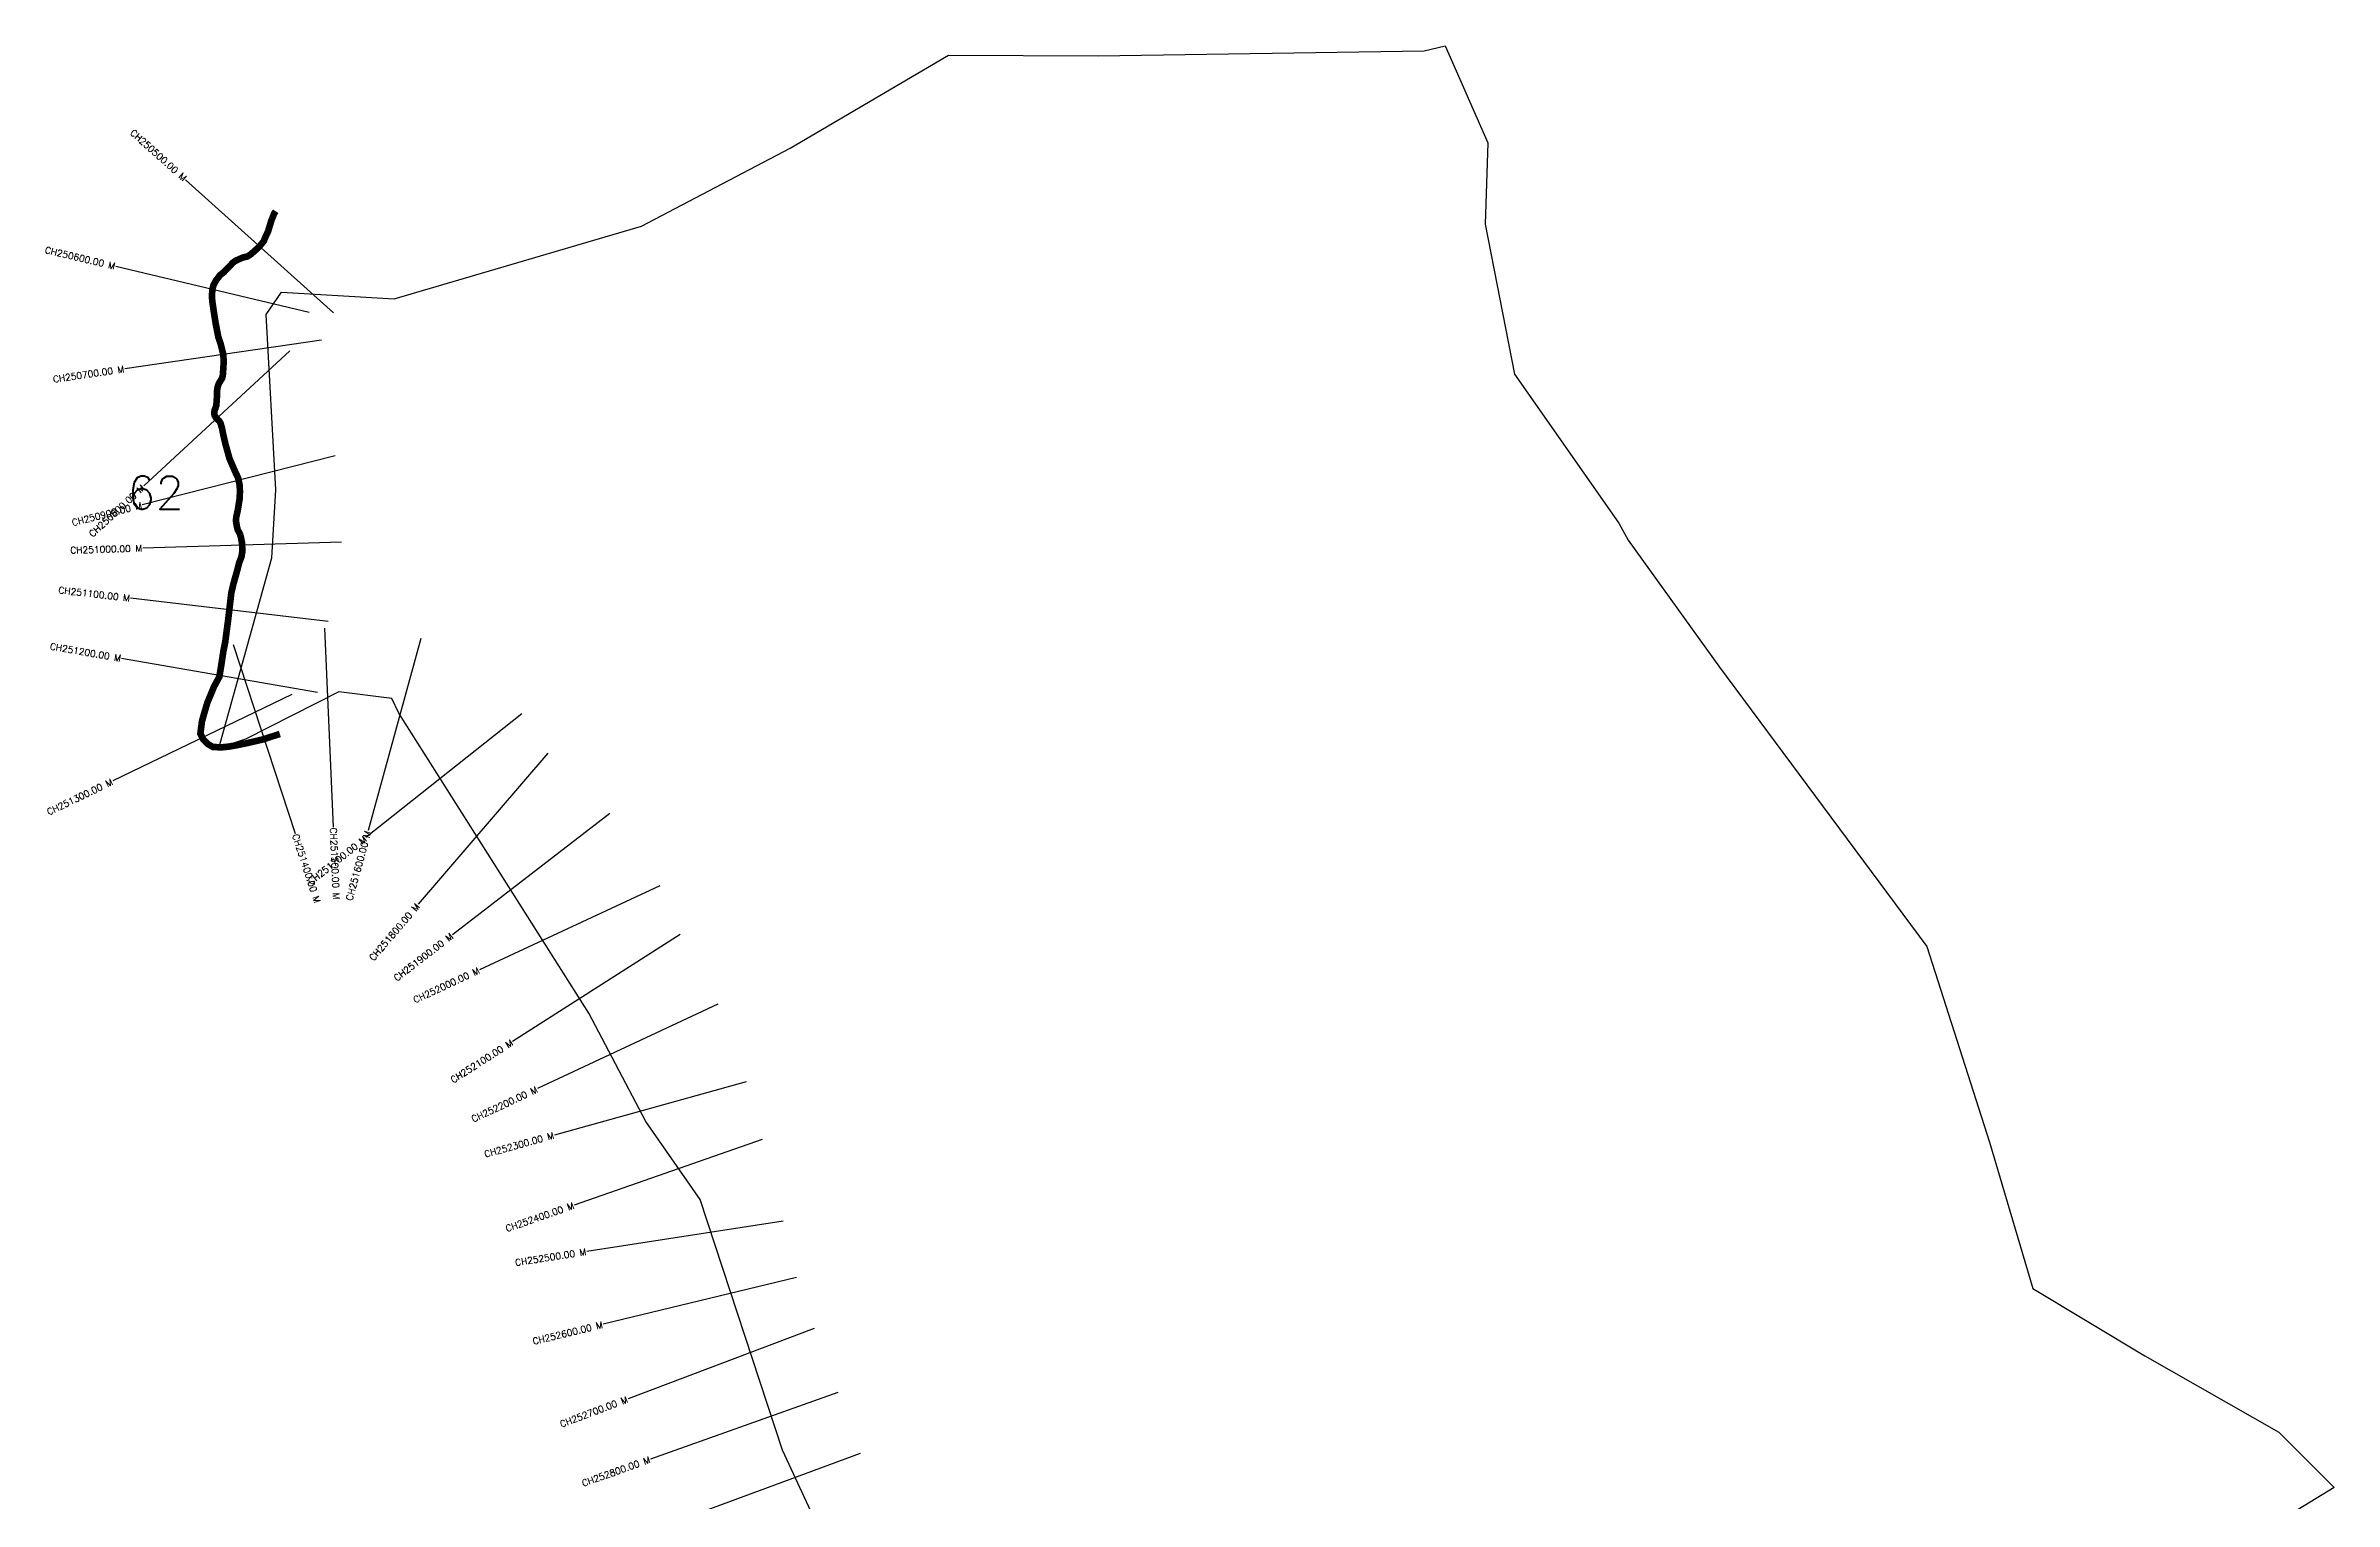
# Model space of a CAD drawing. Header units: metres. Extents: x 277431 to 280884, y 2039042 to 2043152.
# Drawn here: x 277431 to 280884, y 2040957 to 2043152 of the extents above; entities that cross this region are included whole.
import ezdxf
from ezdxf.enums import TextEntityAlignment as Align

# ---------------------------------------------------------------- set-up
doc = ezdxf.new("R2010")
doc.units = ezdxf.units.M
for name, color, linetype in [('CS', 134, 'Continuous'), ('CSMark', 6, 'Continuous'), ('UNPROTECTED', 10, 'Continuous'), ('village', 3, 'Continuous')]:
    doc.layers.add(name, color=color, linetype=linetype)
doc.styles.get("Standard").update_dxf_attribs({"font": 'simplex.shx'})

msp = doc.modelspace()

# ---------------------------------------------------------------- linework, layer by layer
at = {"color": 6, "flags": 128}
msp.add_lwpolyline([(279510.7, 2043144.9), (279542.6, 2043152.3)], dxfattribs=at)
at = {"layer": 'CS'}
for p, q in [((277865.5, 2042749.7), (277642.3, 2042950.3)), ((277828.7, 2042750), (277536.8, 2042819.5)), ((277847.4, 2042708.3), (277550.6, 2042665)), ((277799.4, 2042692), (277579.1, 2042488.4)), ((277867.7, 2042533.8), (277577, 2042459.9)), ((277877.6, 2042403.5), (277577.7, 2042394.6)), ((277857.2, 2042284), (277559.2, 2042319)), ((277852, 2042273.8), (277865, 2041974.1)), ((277714, 2042249.2), (277807.4, 2041964.1)), ((277997.3, 2042258.2), (277917.8, 2041968.9)), ((277841.3, 2042177), (277545.7, 2042228.2)), ((277802.7, 2042173.8), (277532.5, 2042043.5)), ((278149.3, 2042144.7), (277914.4, 2041958.2)), ((278188.5, 2042085.3), (277993.3, 2041857.6)), ((278282.5, 2041994.5), (278044.8, 2041811.6)), ((278357.7, 2041885.6), (278085.8, 2041758.8)), ((278388.5, 2041812), (278135.6, 2041650.6)), ((278445, 2041706.9), (278173.4, 2041579.5)), ((278487.8, 2041589.6), (278198.7, 2041509.6)), ((278512, 2041502.6), (278228.7, 2041404)), ((278544, 2041379.9), (278247.6, 2041333.9)), ((278563.9, 2041294.8), (278272.4, 2041224.1)), ((278590.4, 2041217.9), (278309.8, 2041111.7)), ((278626.2, 2041121.5), (278343.7, 2041020.7)), ((278659.9, 2041029.1), (278378.4, 2040925.2))]:
    msp.add_line(p, q, dxfattribs=at)
at = {"layer": 'UNPROTECTED', "const_width": 10, "flags": 128}
msp.add_lwpolyline([(277778.2, 2042902.7), (277775.7, 2042898.9), (277771.6, 2042888.7), (277766.9, 2042872.9), (277762.6, 2042863.6), (277760.3, 2042857.7), (277756.2, 2042852.6), (277751.4, 2042847.3), (277745.4, 2042842), (277740.5, 2042837.7), (277735.3, 2042834.5), (277728.6, 2042832.9), (277722.3, 2042830.2), (277717, 2042827.7), (277713.6, 2042825.1), (277706.6, 2042817.7), (277700.2, 2042811.1), (277694.4, 2042806.5), (277688.2, 2042798.4), (277684.2, 2042791), (277682.7, 2042784.5), (277682, 2042775), (277682.6, 2042766.4), (277683.7, 2042759.4), (277685, 2042750.3), (277687.8, 2042732.7), (277691.7, 2042713), (277695.5, 2042701.5), (277698.6, 2042689.1), (277699.4, 2042683.8), (277699.7, 2042674.7), (277699.3, 2042667), (277698.4, 2042654.8), (277697.3, 2042650.8), (277694, 2042645.6), (277692, 2042642), (277690.5, 2042637.2), (277689.6, 2042630.8), (277689.5, 2042622.2), (277689.1, 2042616.1), (277688.6, 2042609.9), (277687.3, 2042605.6), (277686.2, 2042603.4), (277685.6, 2042600.4), (277685.9, 2042595.1), (277687.9, 2042591.7), (277690.6, 2042588.7), (277693.2, 2042586.1), (277695, 2042583.1), (277697.2, 2042575.4), (277699.3, 2042565), (277702.5, 2042551.3), (277705, 2042542.5), (277708.5, 2042529.7), (277717.6, 2042508.8), (277721.3, 2042501), (277722.6, 2042495.7), (277724, 2042488.8), (277724.2, 2042479.2), (277723.9, 2042470), (277721.2, 2042452.9), (277718.6, 2042440.9), (277718.4, 2042435.1), (277719.6, 2042427.5), (277720.9, 2042422.2), (277724.4, 2042416), (277725.9, 2042410.2), (277727.5, 2042401.9), (277727.9, 2042389.3), (277726.4, 2042381.1), (277723.3, 2042373.3), (277720.6, 2042362.7), (277714.6, 2042341.3), (277711.2, 2042327), (277710, 2042316.5), (277706.5, 2042286.6), (277702, 2042252.6), (277699.3, 2042239.2), (277695.5, 2042214.3), (277693.2, 2042200.6), (277685.2, 2042185.9), (277675, 2042161.3), (277670.7, 2042146.7), (277667, 2042133.6), (277664.6, 2042115), (277668.7, 2042106.5), (277675.5, 2042099.5), (277683.4, 2042094.8), (277696.2, 2042094.2), (277707.8, 2042095.4), (277719.7, 2042097.5), (277734.4, 2042100.5), (277747.5, 2042103.5), (277759.5, 2042106.3), (277784.5, 2042114.5)], dxfattribs=at)
at = {"layer": 'village', "color": 6}
for points in [[(278585.6, 2040942.2, 0), (278542.9, 2041034.3, 0), (278418.5, 2041412.5, 0), (278336.8, 2041530.1, 0), (278250.4, 2041693.4, 0), (277964.2, 2042145.8, 0), (277953.6, 2042168.1, 0), (277873.3, 2042178.2, 0), (277732.6, 2042106.5, 0), (277692.2, 2042093.2, 0), (277772.6, 2042379.9, 0), (277778.6, 2042482.8, 0), (277763.8, 2042747, 0), (277787.1, 2042780.6, 0), (277957.1, 2042770.8, 0), (278329.9, 2042880.2, 0), (278554.4, 2042998.1, 0), (278793.4, 2043138, 0), (279018.9, 2043137, 0), (279510.7, 2043144.9, 0)], [(279542.6, 2043152.3, 0), (279607, 2043005.8, 0), (279603, 2042883.5, 0), (279647.2, 2042657, 0), (279804.6, 2042432.4, 0), (279818.3, 2042406.5, 0), (279956.2, 2042215.1, 0), (280269, 2041794.1, 0), (280363.7, 2041498.8, 0), (280428.8, 2041277.9, 0), (280598.1, 2041176.6, 0), (280800.3, 2041061.6, 0), (280883.6, 2040978.2, 0)], [(280883.6, 2040978.2, 0), (280455.4, 2040716.4, 0)]]:
    msp.add_polyline3d(points, dxfattribs=at)

# ---------------------------------------------------------------- texts
at = {"insert": (277554, 2042503.3), "char_height": 50, "attachment_point": 1}
msp.add_mtext_dynamic_manual_height_columns('62', width=70.183, gutter_width=1, heights=[0], dxfattribs=at)
at = {"layer": 'CSMark'}
for s, rotation, p in [('CH250500.00 M', 318.0529, (277641.6, 2042951)), ('CH250600.00 M', 346.615, (277535.9, 2042819.7)), ('CH250700.00 M', 8.2891, (277549.6, 2042664.9)), ('CH250800.00 M', 42.7587, (277578.4, 2042487.7)), ('CH250900.00 M', 14.272, (277576, 2042459.6)), ('CH251000.00 M', 1.6951, (277576.7, 2042394.6)), ('CH251100.00 M', 353.3131, (277558.3, 2042319.1)), ('CH251200.00 M', 350.182, (277544.7, 2042228.4)), ('CH251300.00 M', 25.7372, (277531.6, 2042043.1)), ('CH251700.00 M', 38.4385, (277913.6, 2041957.6)), ('CH251600.00 M', 74.6326, (277917.5, 2041968)), ('CH251800.00 M', 49.4009, (277992.7, 2041856.8)), ('CH251900.00 M', 37.5826, (278044, 2041811)), ('CH252000.00 M', 24.9877, (278084.9, 2041758.4)), ('CH252100.00 M', 32.554, (278134.8, 2041650)), ('CH252200.00 M', 25.1432, (278172.5, 2041579)), ('CH252300.00 M', 15.4605, (278197.7, 2041509.3)), ('CH252400.00 M', 19.1921, (278227.8, 2041403.7)), ('CH252500.00 M', 8.831, (278246.6, 2041333.7)), ('CH252600.00 M', 13.6451, (278271.4, 2041223.8)), ('CH252700.00 M', 20.7315, (278308.9, 2041111.4)), ('CH252800.00 M', 19.6407, (278342.7, 2041020.4))]:
    msp.add_text(s, height=10, rotation=rotation, dxfattribs=at).set_placement(p, align=Align.MIDDLE_RIGHT)
for s, rotation, p in [('CH251400.00 M', 288.1278, (277807.7, 2041963.2)), ('CH251500.00 M', 272.4881, (277865.1, 2041973.1))]:
    msp.add_text(s, height=10, rotation=rotation, dxfattribs=at).set_placement(p, align=Align.MIDDLE_LEFT)

doc.saveas('drawing.dxf')
